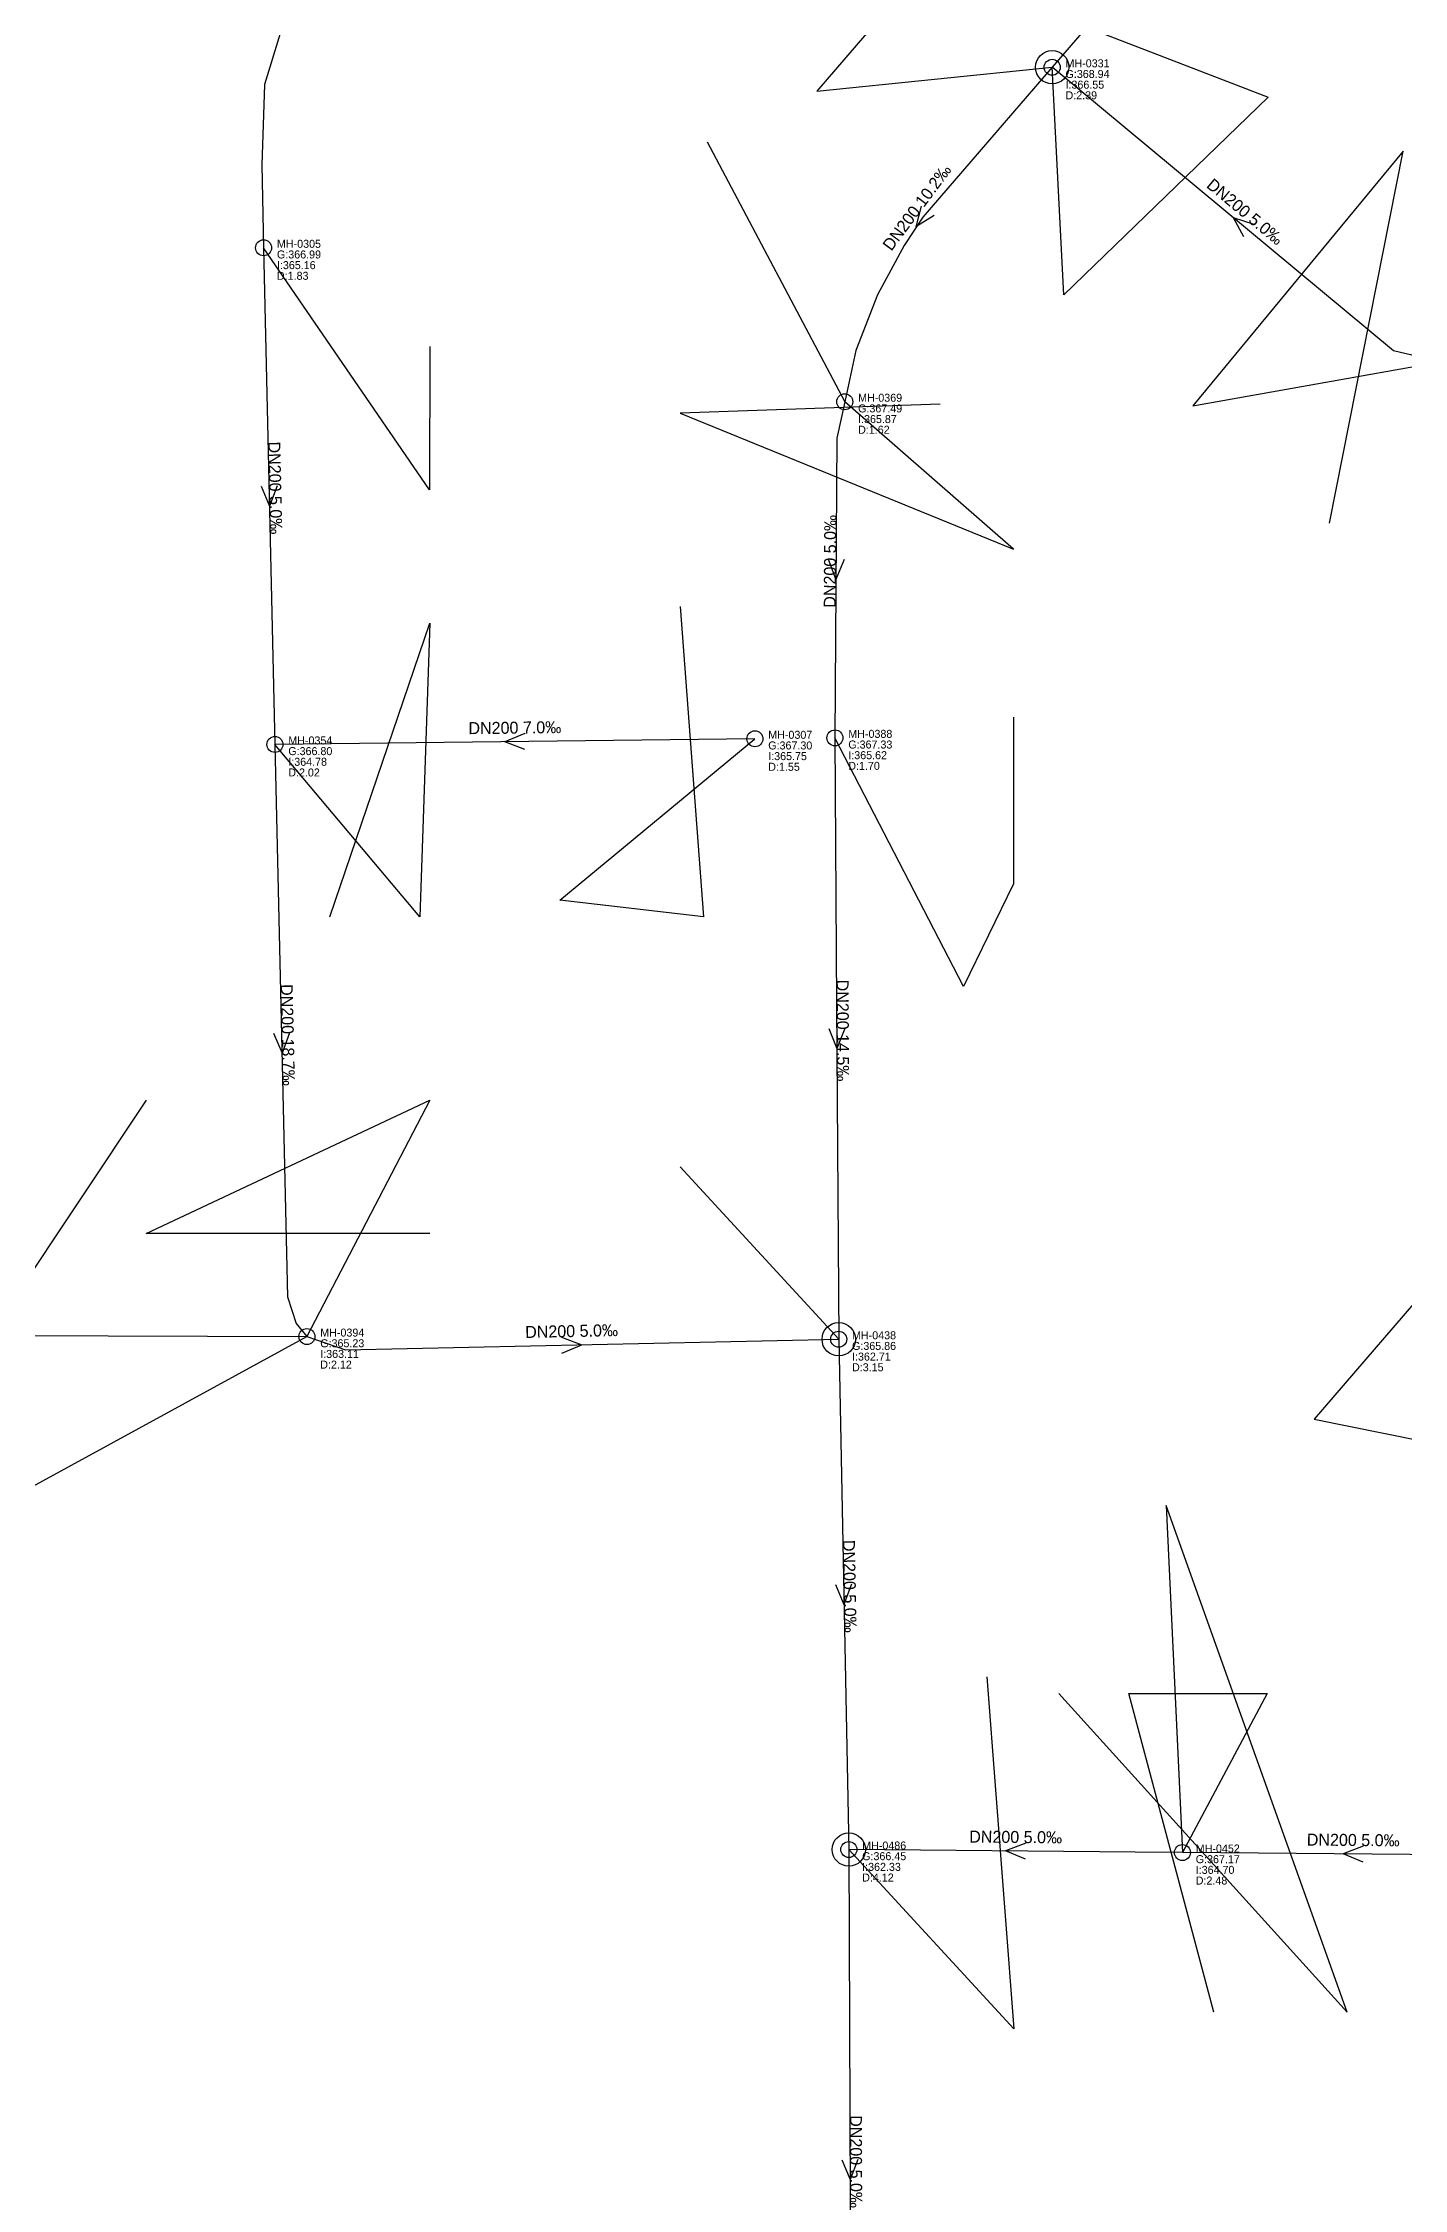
# Model space of a CAD drawing. Header units: metres. Extents: x 449900 to 451990, y 2566732 to 2570847.
# Drawn here: x 451222.2 to 451426.2, y 2569288.6 to 2569610.4 of the extents above; entities that cross this region are included whole.
import ezdxf
from ezdxf.enums import TextEntityAlignment as Align

# ---------------------------------------------------------------- set-up
doc = ezdxf.new("R2010")
doc.units = ezdxf.units.M
for name, color, linetype in [('SEW-DROP', 6, 'Continuous'), ('SEW-LABEL', 2, 'Continuous'), ('SEW-MH', 7, 'Continuous'), ('SEW-MH-LABEL', 8, 'Continuous'), ('SEW-PIPE-DN200', 3, 'Continuous'), ('SEW-RIDER', 8, 'Continuous')]:
    doc.layers.add(name, color=color, linetype=linetype)

msp = doc.modelspace()

# ---------------------------------------------------------------- linework, layer by layer
at = {"layer": 'SEW-DROP'}
for centre in [(451373.43, 2569606.78), (451341.43, 2569416.01), (451342.95, 2569339.48)]:
    msp.add_circle(centre, 2.5, dxfattribs=at)
at = {"layer": 'SEW-LABEL'}
for p, q in [((451353.8, 2569585.96), (451352.98, 2569582.83)), ((451355.73, 2569584.53), (451352.98, 2569582.83)), ((451402.16, 2569581.35), (451400.62, 2569584.19)), ((451403.7, 2569583.19), (451400.62, 2569584.19)), ((451254.85, 2569543.94), (451256.11, 2569540.97)), ((451257.24, 2569543.99), (451256.11, 2569540.97)), ((451339.84, 2569532.99), (451341.02, 2569529.98)), ((451342.24, 2569532.97), (451341.02, 2569529.98)), ((451294.39, 2569506.86), (451291.4, 2569505.63)), ((451294.41, 2569504.46), (451291.4, 2569505.63)), ((451259.12, 2569461.96), (451257.99, 2569458.94)), ((451339.94, 2569462.6), (451341.16, 2569459.61)), ((451342.34, 2569462.61), (451341.16, 2569459.61)), ((451256.72, 2569461.91), (451257.99, 2569458.94)), ((451299.88, 2569416.31), (451302.91, 2569415.18)), ((451299.93, 2569413.91), (451302.91, 2569415.18)), ((451340.96, 2569379.22), (451342.22, 2569376.24)), ((451343.36, 2569379.27), (451342.22, 2569376.24)), ((451369.46, 2569340.44), (451366.45, 2569339.27)), ((451420.06, 2569339.99), (451417.05, 2569338.82)), ((451369.44, 2569338.04), (451366.45, 2569339.27)), ((451420.03, 2569337.59), (451417.05, 2569338.82)), ((451341.92, 2569292.96), (451343.13, 2569289.97)), ((451344.32, 2569292.97), (451343.13, 2569289.97))]:
    msp.add_line(p, q, dxfattribs=at)
at = {"layer": 'SEW-MH'}
for centre in [(451373.43, 2569606.78), (451255.23, 2569579.71), (451342.34, 2569556.62), (451328.87, 2569506.07), (451340.87, 2569506.21), (451256.93, 2569505.22), (451261.72, 2569416.41), (451341.43, 2569416.01), (451342.95, 2569339.48), (451392.95, 2569339.03)]:
    msp.add_circle(centre, 1.2, dxfattribs=at)
at = {"layer": 'SEW-PIPE-DN200'}
for points in [[(451415.25, 2569655.28), (451373.43, 2569606.78)], [(451287.7, 2569648.56), (451261.05, 2569617.57), (451257.69, 2569611.83), (451255.37, 2569604.21), (451254.94, 2569592.15), (451255.23, 2569579.71)], [(451373.43, 2569606.78), (451354.03, 2569584.28), (451351.24, 2569580.05), (451347.26, 2569572.67), (451344, 2569564.3), (451342.34, 2569556.62)], [(451431.59, 2569562.63), (451424.59, 2569564.27), (451373.43, 2569606.78)], [(451255.23, 2569579.71), (451256.93, 2569505.22)], [(451342.34, 2569556.62), (451341.15, 2569551.16), (451340.87, 2569506.21)], [(451328.87, 2569506.07), (451256.93, 2569505.22)], [(451256.93, 2569505.22), (451258.83, 2569422.35), (451260.13, 2569418.39), (451261.72, 2569416.41)], [(451340.87, 2569506.21), (451341.12, 2569466.27), (451341.43, 2569416.01)], [(451261.72, 2569416.41), (451261.72, 2569416.41), (451267.52, 2569414.41), (451341.43, 2569416.01)], [(451341.43, 2569416.01), (451342.95, 2569339.48)], [(451342.95, 2569339.48), (451343.29, 2569247.55), (451343.33, 2569243.46)], [(451392.95, 2569339.03), (451385.87, 2569339.1), (451342.95, 2569339.48)], [(451444.14, 2569338.58), (451392.95, 2569339.03)]]:
    msp.add_lwpolyline(points, dxfattribs=at)
at = {"layer": 'SEW-RIDER'}
for points in [[(451370.75, 2569641.1), (451338.15, 2569603.2), (451373.43, 2569606.78)], [(451354.45, 2569622.15), (451405.83, 2569602.3), (451375.18, 2569572.64), (451373.43, 2569606.78)], [(451321.74, 2569595.62), (451342.34, 2569556.62)], [(451414.98, 2569538.4), (451426.06, 2569594.22), (451394.51, 2569556.01), (451431.59, 2569562.63)], [(451280.13, 2569564.9), (451280.12, 2569543.42), (451255.23, 2569579.71)], [(451356.65, 2569556.25), (451317.65, 2569554.9), (451367.65, 2569534.52), (451342.34, 2569556.62)], [(451265.15, 2569479.39), (451280.15, 2569523.41), (451278.65, 2569479.39), (451256.93, 2569505.22)], [(451317.65, 2569525.9), (451321.15, 2569479.39), (451299.65, 2569481.89), (451328.87, 2569506.07)], [(451367.65, 2569509.32), (451367.65, 2569484.32), (451360.15, 2569468.9), (451340.87, 2569506.21)], [(451237.65, 2569451.89), (451207.66, 2569406.89), (451207.66, 2569386.89), (451261.72, 2569416.41)], [(451280.15, 2569431.89), (451237.65, 2569431.89), (451280.15, 2569451.89), (451261.72, 2569416.41)], [(451317.65, 2569441.89), (451341.43, 2569416.01)], [(451466.95, 2569389.63), (451432.26, 2569426.74), (451412.72, 2569404.02), (451449.58, 2569396.6)], [(451207.66, 2569366.89), (451187.23, 2569416.67), (451261.72, 2569416.41)], [(451374.41, 2569362.89), (451417.66, 2569315.11), (451390.5, 2569391.06), (451392.95, 2569339.03)], [(451363.66, 2569365.39), (451367.66, 2569312.61), (451342.95, 2569339.48)], [(451397.66, 2569315.11), (451384.91, 2569362.89), (451405.66, 2569362.89), (451392.95, 2569339.03)]]:
    msp.add_lwpolyline(points, dxfattribs=at)

# ---------------------------------------------------------------- texts
at = {"layer": 'SEW-LABEL'}
for s, rotation, p in [('DN200 10.2‰', 53.429, (451353.87, 2569585.24)), ('DN200 5.0‰', 320.2752, (451401.78, 2569584.43)), ('DN200 5.0‰', -88.6889, (451256.08, 2569543.67)), ('DN200 5.0‰', 89.6377, (451341.03, 2569532.68)), ('DN200 7.0‰', 0.6721, (451292.9, 2569506.84)), ('DN200 18.7‰', -88.6889, (451257.96, 2569461.63)), ('DN200 14.5‰', -89.644, (451341.15, 2569462.31)), ('DN200 5.0‰', 1.2373, (451301.41, 2569416.34)), ('DN200 5.0‰', -88.8608, (451342.19, 2569378.94)), ('DN200 5.0‰', 359.4879, (451367.95, 2569340.46)), ('DN200 5.0‰', 359.488, (451418.55, 2569340.01)), ('DN200 5.0‰', -89.7884, (451343.13, 2569292.67))]:
    msp.add_text(s, height=1.8, rotation=rotation, dxfattribs=at).set_placement(p, align=Align.CENTER)
at = {"layer": 'SEW-MH-LABEL'}
for s, p in [('MH-0331', (451375.43, 2569606.78)), ('G:368.94', (451375.43, 2569605.18)), ('I:366.55', (451375.43, 2569603.58)), ('D:2.39', (451375.43, 2569601.98)), ('G:366.99', (451257.23, 2569578.11)), ('MH-0305', (451257.23, 2569579.71)), ('D:1.83', (451257.23, 2569574.91)), ('I:365.16', (451257.23, 2569576.51)), ('G:367.49', (451344.34, 2569555.02)), ('MH-0369', (451344.34, 2569556.62)), ('D:1.62', (451344.34, 2569551.82)), ('I:365.87', (451344.34, 2569553.42)), ('MH-0307', (451330.87, 2569506.07)), ('MH-0388', (451342.87, 2569506.21)), ('G:366.80', (451258.93, 2569503.62)), ('MH-0354', (451258.93, 2569505.22)), ('G:367.30', (451330.87, 2569504.47)), ('I:365.75', (451330.87, 2569502.87)), ('G:367.33', (451342.87, 2569504.61)), ('I:365.62', (451342.87, 2569503.01)), ('D:2.02', (451258.93, 2569500.42)), ('I:364.78', (451258.93, 2569502.02)), ('D:1.55', (451330.87, 2569501.27)), ('D:1.70', (451342.87, 2569501.41)), ('MH-0394', (451263.72, 2569416.41)), ('MH-0438', (451343.43, 2569416.01)), ('G:365.23', (451263.72, 2569414.81)), ('I:363.11', (451263.72, 2569413.21)), ('G:365.86', (451343.43, 2569414.41)), ('I:362.71', (451343.43, 2569412.81)), ('D:2.12', (451263.72, 2569411.61)), ('D:3.15', (451343.43, 2569411.21)), ('MH-0486', (451344.95, 2569339.48)), ('MH-0452', (451394.95, 2569339.03)), ('G:366.45', (451344.95, 2569337.88)), ('I:362.33', (451344.95, 2569336.28)), ('G:367.17', (451394.95, 2569337.43)), ('I:364.70', (451394.95, 2569335.83)), ('D:4.12', (451344.95, 2569334.68)), ('D:2.48', (451394.95, 2569334.23))]:
    msp.add_text(s, height=1.2, dxfattribs=at).set_placement(p)

doc.saveas('drawing.dxf')
